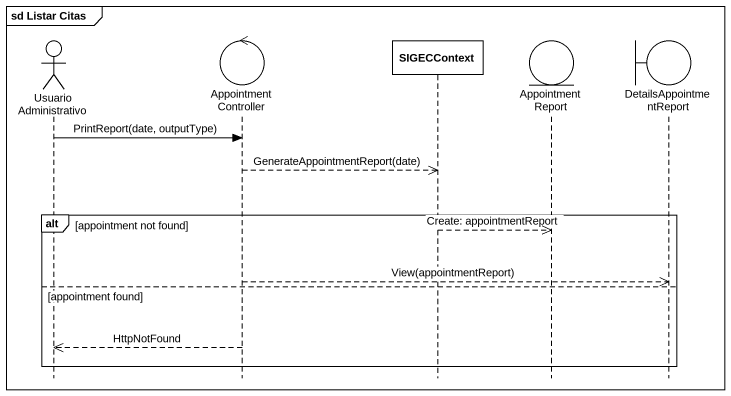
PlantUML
@startuml
mainframe sd Listar Citas
hide footbox
actor "Usuario Administrativo" as Usuario_Administrativo
control AppointmentController
participant SIGECContext
entity AppointmentReport
boundary DetailsAppointmentReport

Usuario_Administrativo -> AppointmentController : PrintReport(date, outputType)
AppointmentController -->> SIGECContext : GenerateAppointmentReport(date)
alt appointment not found
  SIGECContext -->> AppointmentReport : Create: appointmentReport
  AppointmentController -->> DetailsAppointmentReport : View(appointmentReport)
else appointment found
  AppointmentController -->> Usuario_Administrativo : HttpNotFound
end
@enduml
